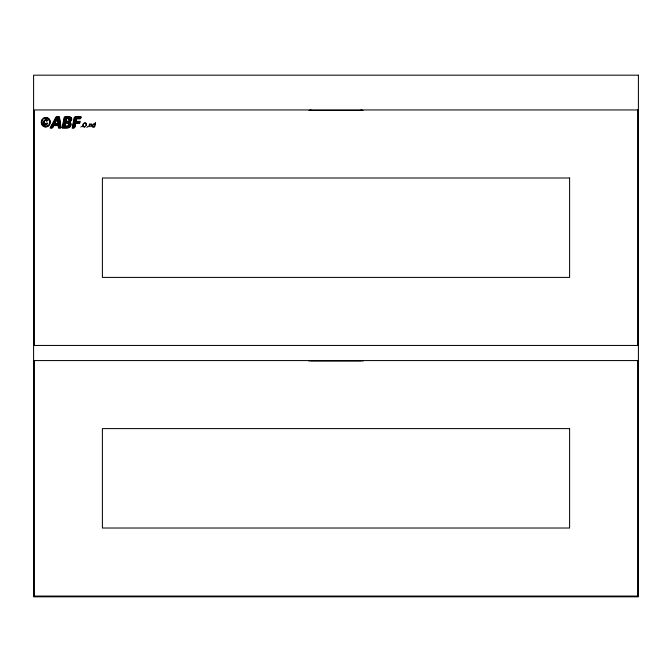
<?xml version="1.0" encoding="UTF-8"?>
<svg xmlns="http://www.w3.org/2000/svg" width="672" height="672" viewBox="0 0 672 672"><rect width="100%" height="100%" fill="white"/><g stroke="black" fill="none" stroke-linecap="round" stroke-linejoin="round"><path stroke-width="1.01" d="M94.987 123.186L95.609 122.539M85.949 123.883L86.419 123.396M92.946 127.159L93.358 126.731M90.157 124.152L89.124 125.185M49.241 120.716L49.871 120.078M44.318 118.566L45.461 117.415M90.56 124.404L91.039 123.917M45.872 118.289L46.679 117.482M72.089 128.1L75.55 124.614M63.059 128.1L65.134 126.025M85.26 123.27L85.688 122.842M41.857 119.734L43.638 117.953M41.387 120.842L44.713 117.524M41.227 121.649L42.445 120.431M45.184 118.331L46.099 117.424M41.236 122.926L42.008 122.153M41.336 123.463L42.05 122.749M43.394 121.405L45.31 119.49M46.46 118.348L47.166 117.634M41.488 123.959L42.16 123.287M43.31 122.136L45.94 119.498M46.956 118.49L47.636 117.81M41.689 124.396L42.311 123.774M43.336 122.749L44.713 121.372M45.688 120.397L46.494 119.591M47.41 118.684L48.048 118.037M41.908 124.824L42.529 124.194M43.436 123.287L44.629 122.094M46.166 120.565L46.922 119.809M47.821 118.91L48.443 118.297M42.176 125.194L42.781 124.589M43.613 123.757L44.663 122.707M46.444 120.926L47.267 120.103M48.166 119.204L48.787 118.591M42.462 125.555L43.067 124.95M43.865 124.152L44.78 123.228M46.746 121.271L47.536 120.481M48.493 119.524L49.106 118.91M42.79 125.866L43.403 125.252M44.176 124.48L45.007 123.648M48.779 119.885L49.392 119.272M43.134 126.168L43.756 125.546M44.562 124.732L45.394 123.908M49.022 120.28L49.652 119.65M43.529 126.412L44.167 125.773M46.427 123.522L46.931 123.018M43.932 126.647L44.621 125.966M45.604 124.984L47.569 123.018M49.384 121.204L50.064 120.532M44.402 126.823L45.116 126.109M46.334 124.9L47.729 123.505M49.476 121.75L50.198 121.027M44.898 126.974L45.704 126.168M49.51 122.363L50.291 121.582M45.478 127.033L46.402 126.109M49.434 123.077L50.35 122.17M46.133 127.025L47.384 125.773M49.09 124.068L50.299 122.867M55.583 117.583L56.406 116.76M46.914 126.882L50.131 123.665M54.81 118.994L57.044 116.76M48.048 126.386L49.678 124.765M54.046 120.406L57.691 116.76M53.273 121.817L58.338 116.76M52.5 123.228L58.976 116.76M51.727 124.648L59.514 116.861M50.954 126.059L56.801 120.221M57.49 119.532L59.598 117.424M50.19 127.47L56.137 121.523M57.557 120.112L59.682 117.978M50.198 128.1L55.474 122.833M57.616 120.683L59.766 118.541M50.845 128.1L55.406 123.547M57.683 121.262L59.85 119.104M51.484 128.1L56.045 123.547M57.75 121.842L59.934 119.658M52.13 128.1L53.483 126.748M54.55 125.681L56.692 123.547M57.809 122.422L60.018 120.221M55.188 125.681L57.33 123.547M57.876 123.001L60.102 120.775M55.835 125.681L60.186 121.338M64.126 117.398L64.764 116.76M56.482 125.681L60.27 121.901M63.974 118.196L65.411 116.76M57.12 125.681L60.346 122.455M63.815 118.994L66.049 116.76M57.767 125.681L60.43 123.018M63.655 119.792L66.696 116.76M58.17 125.924L60.514 123.572M63.504 120.59L67.334 116.76M58.229 126.504L60.598 124.135M63.344 121.397L67.981 116.76M58.296 127.075L60.682 124.69M63.185 122.195L66.536 118.852M66.679 118.7L68.603 116.777M58.363 127.655L60.766 125.252M63.025 122.993L66.385 119.641M67.326 118.7L69.216 116.81M58.556 128.1L60.85 125.815M62.874 123.791L66.234 120.431M67.948 118.717L69.787 116.878M59.203 128.1L60.934 126.37M62.714 124.589L66.083 121.229M68.46 118.852L70.3 117.012M59.842 128.1L61.018 126.932M62.555 125.395L66.654 121.304M68.821 119.129L70.72 117.239M60.488 128.1L61.102 127.487M62.395 126.193L67.326 121.271M69.031 119.566L71.089 117.508M62.244 126.991L65.604 123.631M66.066 123.169L68.149 121.086M68.989 120.246L71.383 117.86M62.084 127.789L65.444 124.438M66.713 123.169L71.602 118.28M62.42 128.1L65.285 125.236M67.318 123.203L71.753 118.776M67.83 123.337L71.803 119.364M63.706 128.1L65.78 126.025M68.191 123.614L71.686 120.12M74.138 117.676L75.054 116.76M64.344 128.1L66.427 126.017M68.393 124.06L69.955 122.489M73.979 118.474L75.701 116.76M64.991 128.1L67.158 125.933M68.384 124.706L70.316 122.774M73.828 119.272L76.339 116.76M65.629 128.1L70.652 123.085M73.668 120.07L76.986 116.76M66.276 128.1L70.888 123.488M73.508 120.876L77.624 116.76M66.948 128.075L71.047 123.976M73.349 121.674L78.271 116.76M67.628 128.033L71.131 124.53M73.198 122.472L76.642 119.028M76.801 118.868L78.91 116.76M68.393 127.907L71.056 125.252M73.038 123.27L76.49 119.826M77.448 118.868L79.556 116.76M69.493 127.453L70.627 126.328M72.878 124.068L76.339 120.616M78.086 118.868L80.195 116.76M72.719 124.874L76.28 121.313M78.733 118.868L80.842 116.76M72.568 125.672L76.927 121.313M79.372 118.868L81.278 116.962M72.408 126.47L77.566 121.313M80.018 118.868L81.119 117.768M72.248 127.268L75.709 123.816M76.087 123.438L78.212 121.313M76.726 123.438L78.851 121.313M72.702 128.1L75.398 125.412M77.372 123.438L79.498 121.313M73.349 128.1L75.247 126.21M78.011 123.438L80.136 121.313M73.996 128.1L75.088 127M78.658 123.438L80.119 121.976M79.296 123.438L79.968 122.774M82.958 124.286L84.37 122.867M80.833 127.05L81.505 126.454M82.715 125.168L83.58 124.303M84.563 123.32L85.126 122.766M82.782 126.386L83.311 125.857M83.026 126.781L83.462 126.344M85.991 124.463L86.579 123.875M83.916 127.176L84.403 126.689M85.873 125.219L86.604 124.488M84.58 127.159L86.478 125.261M88.964 125.992L89.737 125.219M88.805 126.798L89.494 126.109M91.056 124.547L91.476 124.127M91.081 125.16L91.669 124.572M90.93 125.958L91.619 125.269M90.762 126.764L91.459 126.067M92.576 124.958L93.576 123.95M92.341 125.824L93.114 125.059M93.778 124.387L94.223 123.95M92.358 126.454L92.912 125.908M94.828 123.984L95.516 123.304M92.551 126.907L92.98 126.479M94.634 124.824L95.357 124.102M94.458 125.639L95.189 124.908M93.61 127.126L95.029 125.714M45.032 124.908L46.032 123.917M86.856 127.453L87.847 126.479M94.273 127.1L94.87 126.512M82.681 125.849L83.32 125.227M41.177 122.338L42.076 121.464M89.292 124.379L89.729 123.95M308.952 110.494L310.943 109.956M308.952 361.108L310.943 360.57M311.027 110.435L360.973 110.435M311.027 361.049L360.973 361.049M361.057 109.956L363.048 110.494M361.057 360.57L363.048 361.108M638.4 75.18L33.6 75.18L33.6 596.82L638.4 596.82L638.4 75.18M637.644 109.956L34.356 109.956L34.356 345.45L637.644 345.45L637.644 109.956M569.604 177.996L102.396 177.996L102.396 277.41L569.604 277.41L569.604 177.996M637.644 360.57L34.356 360.57L34.356 596.064L637.644 596.064L637.644 360.57M569.604 428.61L102.396 428.61L102.396 528.024L569.604 528.024L569.604 428.61"/></g></svg>
